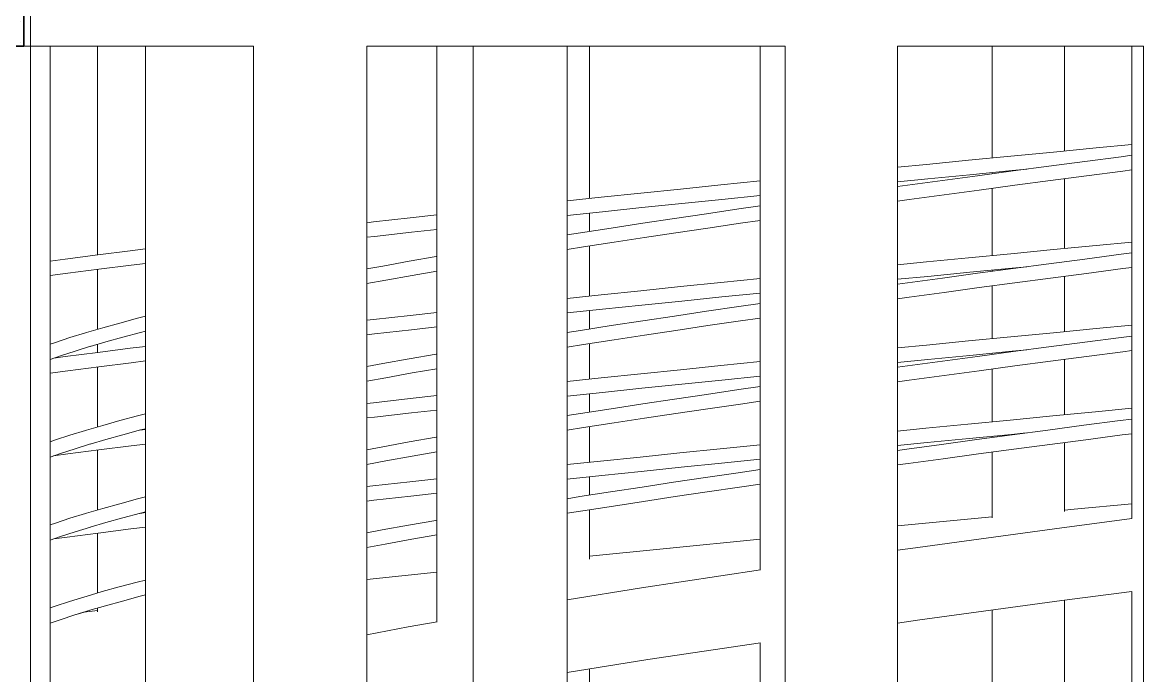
# Model space of a CAD drawing. Header units: metres. Extents: x 173 to 310, y -9 to 45.
# Drawn here: x 275.767 to 278.868, y 0.036 to 1.843 of the extents above; entities that cross this region are included whole.
import ezdxf

# ---------------------------------------------------------------- set-up
doc = ezdxf.new("R2010")
doc.units = ezdxf.units.M
doc.header["$MEASUREMENT"] = 0
doc.set_wipeout_variables(frame=1)
doc.linetypes.add('Wipeout_Contour', pattern=[1, 0, -1])
doc.layers.add('Interior - Furniture', color=7, linetype='Continuous')
doc.layers.add('Structural - Bearing', color=7, linetype='Continuous')
for name, color, linetype, lineweight in [('Interior - Furniture _Pen_No__1', 7, 'Continuous', 13), ('Interior - Stair & Railing_Pen_No__1', 7, 'Continuous', 13), ('Interior - Stair & Railing_Pen_No__122', 9, 'Continuous', 13), ('Structural - Bearing_Pen_No__122', 9, 'Continuous', 13), ('Structural - Bearing_Pen_No__21', 7, 'Continuous', 35)]:
    doc.layers.add(name, color=color, linetype=linetype, lineweight=lineweight)
doc.layers.add('Interior - Stair & Railing_Pen_No__167', color=7, linetype='Continuous', lineweight=13, true_color=0x6a6a6a)
doc.layers.add('Structural - Bearing_Pen_No__167', color=7, linetype='Continuous', lineweight=13, true_color=0x6a6a6a)

msp = doc.modelspace()

# ---------------------------------------------------------------- linework, layer by layer
at = {"layer": 'Interior - Stair & Railing_Pen_No__1', "color": 7, "linetype": 'Continuous', "lineweight": 13}
msp.add_line((275.771, 1.777), (275.771, 1.927), dxfattribs=at)
at = {"layer": 'Interior - Stair & Railing_Pen_No__122', "color": 9, "linetype": 'Continuous', "lineweight": 13}
for p, q in [((278.6182, 1.4843), (278.7362, 1.4957)), ((278.7362, 1.4957), (278.835, 1.5052)), ((278.2676, 1.4502), (278.3838, 1.4615)), ((278.3838, 1.4615), (278.5007, 1.4729)), ((278.5007, 1.4729), (278.6182, 1.4843)), ((278.6056, 1.4451), (278.7053, 1.4582)), ((278.7053, 1.4582), (278.8058, 1.4714)), ((278.8058, 1.4714), (278.835, 1.4752)), ((278.1872, 1.4422), (278.2676, 1.4502)), ((278.3874, 1.4217), (278.5043, 1.4331)), ((278.4085, 1.4188), (278.5067, 1.432)), ((278.5043, 1.4331), (278.5447, 1.437)), ((278.5067, 1.432), (278.6056, 1.4451)), ((278.7101, 1.4186), (278.8106, 1.4317)), ((278.8106, 1.4317), (278.835, 1.4349)), ((277.6984, 1.3933), (277.8074, 1.4043)), ((278.1872, 1.4021), (278.2712, 1.4103)), ((278.2148, 1.3925), (278.3112, 1.4057)), ((278.2712, 1.4103), (278.3874, 1.4217)), ((278.3112, 1.4057), (278.4085, 1.4188)), ((278.5114, 1.3923), (278.6104, 1.4054)), ((278.6104, 1.4054), (278.7101, 1.4186)), ((277.3679, 1.3591), (277.477, 1.3705)), ((277.477, 1.3705), (277.5872, 1.3819)), ((277.5872, 1.3819), (277.6984, 1.3933)), ((278.1872, 1.3887), (278.2148, 1.3925)), ((278.2194, 1.3528), (278.3158, 1.366)), ((278.3158, 1.366), (278.4132, 1.3791)), ((278.4132, 1.3791), (278.5114, 1.3923)), ((277.2735, 1.3492), (277.3679, 1.3591)), ((277.4804, 1.3307), (277.5906, 1.3421)), ((277.5906, 1.3421), (277.7018, 1.3534)), ((277.7018, 1.3534), (277.8074, 1.3641)), ((277.7485, 1.3268), (277.8074, 1.3353)), ((278.1872, 1.3484), (278.2194, 1.3528)), ((276.7379, 1.2908), (276.8397, 1.3022)), ((276.8397, 1.3022), (276.9134, 1.3104)), ((277.2735, 1.309), (277.3713, 1.3193)), ((277.3713, 1.3193), (277.4804, 1.3307)), ((277.5702, 1.3005), (277.6587, 1.3137)), ((277.6587, 1.3137), (277.7485, 1.3268)), ((276.7199, 1.2888), (276.7379, 1.2908)), ((277.3108, 1.2608), (277.3953, 1.274)), ((277.3953, 1.274), (277.483, 1.2874)), ((277.483, 1.2874), (277.5702, 1.3005)), ((277.5744, 1.2609), (277.663, 1.274)), ((277.663, 1.274), (277.7528, 1.2871)), ((277.7528, 1.2871), (277.8074, 1.295)), ((276.7199, 1.2486), (276.741, 1.251)), ((276.741, 1.251), (276.8429, 1.2624)), ((276.8429, 1.2624), (276.9134, 1.2702)), ((277.2735, 1.2549), (277.3108, 1.2608)), ((277.4033, 1.2349), (277.4872, 1.2477)), ((277.4872, 1.2477), (277.5744, 1.2609)), ((275.9755, 1.1998), (276.0653, 1.2112)), ((276.0653, 1.2112), (276.1076, 1.2165)), ((277.2735, 1.2145), (277.3189, 1.2217)), ((277.3189, 1.2217), (277.4033, 1.2349)), ((278.5007, 1.2029), (278.6182, 1.2143)), ((278.6182, 1.2143), (278.7362, 1.2257)), ((278.7362, 1.2257), (278.835, 1.2352)), ((275.8438, 1.1827), (275.885, 1.1881)), ((275.885, 1.1881), (275.9755, 1.1998)), ((276.7638, 1.1688), (276.837, 1.182)), ((276.837, 1.182), (276.9118, 1.1951)), ((276.9118, 1.1951), (276.9134, 1.1954)), ((278.1872, 1.1722), (278.2676, 1.1802)), ((278.2676, 1.1802), (278.3838, 1.1915)), ((278.3838, 1.1915), (278.5007, 1.2029)), ((278.6056, 1.1751), (278.7053, 1.1882)), ((278.7053, 1.1882), (278.8058, 1.2014)), ((278.8058, 1.2014), (278.835, 1.2052)), ((275.8438, 1.1425), (275.8925, 1.1489)), ((275.8925, 1.1489), (275.9783, 1.16)), ((275.9783, 1.16), (276.0681, 1.1714)), ((276.0681, 1.1714), (276.1076, 1.1763)), ((276.7199, 1.1607), (276.7638, 1.1688)), ((276.8453, 1.1429), (276.9134, 1.1548)), ((278.2712, 1.1403), (278.3874, 1.1517)), ((278.3112, 1.1357), (278.4085, 1.1488)), ((278.3874, 1.1517), (278.5043, 1.1631)), ((278.4085, 1.1488), (278.5067, 1.162)), ((278.5043, 1.1631), (278.5447, 1.167)), ((278.5067, 1.162), (278.6056, 1.1751)), ((278.6104, 1.1354), (278.7101, 1.1486)), ((278.7101, 1.1486), (278.8106, 1.1617)), ((278.8106, 1.1617), (278.835, 1.1649)), ((276.7199, 1.1201), (276.7722, 1.1298)), ((276.7722, 1.1298), (276.8453, 1.1429)), ((277.5872, 1.1119), (277.6984, 1.1233)), ((277.6984, 1.1233), (277.8074, 1.1343)), ((278.1872, 1.1321), (278.2712, 1.1403)), ((278.1872, 1.1187), (278.2148, 1.1225)), ((278.2148, 1.1225), (278.3112, 1.1357)), ((278.4132, 1.1091), (278.5114, 1.1223)), ((278.5114, 1.1223), (278.6104, 1.1354)), ((277.2735, 1.0792), (277.3679, 1.0891)), ((277.3679, 1.0891), (277.477, 1.1005)), ((277.477, 1.1005), (277.5872, 1.1119)), ((277.7018, 1.0834), (277.8074, 1.0941)), ((278.2194, 1.0828), (278.3158, 1.096)), ((278.3158, 1.096), (278.4132, 1.1091)), ((277.3713, 1.0493), (277.4804, 1.0607)), ((277.4804, 1.0607), (277.5906, 1.0721)), ((277.5906, 1.0721), (277.7018, 1.0834)), ((277.6587, 1.0437), (277.7485, 1.0568)), ((277.7485, 1.0568), (277.8074, 1.0653)), ((278.1872, 1.0784), (278.2194, 1.0828)), ((276.0363, 1.0112), (276.0856, 1.0243)), ((276.0856, 1.0243), (276.1076, 1.0299)), ((276.7379, 1.0208), (276.8397, 1.0322)), ((276.8397, 1.0322), (276.9134, 1.0404)), ((277.2735, 1.039), (277.3713, 1.0493)), ((277.483, 1.0174), (277.5702, 1.0305)), ((277.5702, 1.0305), (277.6587, 1.0437)), ((277.7528, 1.0171), (277.8074, 1.025)), ((275.9443, 0.9849), (275.9892, 0.998)), ((275.9892, 0.998), (276.0363, 1.0112)), ((276.7199, 1.0188), (276.7379, 1.0208)), ((276.741, 0.981), (276.8429, 0.9924)), ((276.8429, 0.9924), (276.9134, 1.0002)), ((277.3108, 0.9908), (277.3953, 1.004)), ((277.3953, 1.004), (277.483, 1.0174)), ((277.5744, 0.9909), (277.663, 1.004)), ((277.663, 1.004), (277.7528, 1.0171)), ((278.6182, 0.9843), (278.7362, 0.9957)), ((278.7362, 0.9957), (278.835, 1.0052)), ((275.8582, 0.9577), (275.8986, 0.9708)), ((275.8986, 0.9708), (275.9413, 0.984)), ((275.9413, 0.984), (275.9443, 0.9849)), ((275.9976, 0.9589), (276.0447, 0.9721)), ((276.0447, 0.9721), (276.094, 0.9852)), ((276.094, 0.9852), (276.1076, 0.9887)), ((276.7199, 0.9786), (276.741, 0.981)), ((277.2735, 0.9849), (277.3108, 0.9908)), ((277.3189, 0.9517), (277.4033, 0.9649)), ((277.4033, 0.9649), (277.4872, 0.9777)), ((277.4872, 0.9777), (277.5744, 0.9909)), ((278.2676, 0.9502), (278.3838, 0.9615)), ((278.3838, 0.9615), (278.5007, 0.9729)), ((278.5007, 0.9729), (278.6182, 0.9843)), ((278.7053, 0.9582), (278.8058, 0.9714)), ((278.8058, 0.9714), (278.835, 0.9752)), ((275.8438, 0.9527), (275.8582, 0.9577)), ((275.8727, 0.9204), (275.913, 0.9335)), ((275.913, 0.9335), (275.9557, 0.9467)), ((275.9548, 0.9464), (275.9976, 0.9589)), ((275.9755, 0.9298), (276.0653, 0.9412)), ((276.0653, 0.9412), (276.1076, 0.9465)), ((277.2735, 0.9445), (277.3189, 0.9517)), ((278.1872, 0.9422), (278.2676, 0.9502)), ((278.3874, 0.9217), (278.5043, 0.9331)), ((278.4085, 0.9188), (278.5067, 0.932)), ((278.5043, 0.9331), (278.5447, 0.937)), ((278.5067, 0.932), (278.6056, 0.9451)), ((278.6056, 0.9451), (278.7053, 0.9582)), ((278.7101, 0.9186), (278.8106, 0.9317)), ((278.8106, 0.9317), (278.835, 0.9349)), ((275.8438, 0.9104), (275.8727, 0.9204)), ((275.8544, 0.9141), (275.885, 0.9181)), ((275.885, 0.9181), (275.9755, 0.9298)), ((275.9783, 0.89), (276.0681, 0.9014)), ((276.0681, 0.9014), (276.1076, 0.9063)), ((276.7638, 0.8988), (276.837, 0.912)), ((276.837, 0.912), (276.9118, 0.9251)), ((276.9118, 0.9251), (276.9134, 0.9254)), ((277.6984, 0.8933), (277.8074, 0.9043)), ((278.1872, 0.9021), (278.2712, 0.9103)), ((278.2148, 0.8925), (278.3112, 0.9057)), ((278.2712, 0.9103), (278.3874, 0.9217)), ((278.3112, 0.9057), (278.4085, 0.9188)), ((278.5114, 0.8923), (278.6104, 0.9054)), ((278.6104, 0.9054), (278.7101, 0.9186)), ((275.8438, 0.8725), (275.8925, 0.8789)), ((275.8925, 0.8789), (275.9783, 0.89)), ((276.7199, 0.8907), (276.7638, 0.8988)), ((276.7722, 0.8598), (276.8453, 0.8729)), ((276.8453, 0.8729), (276.9134, 0.8848)), ((277.3679, 0.8591), (277.477, 0.8705)), ((277.477, 0.8705), (277.5872, 0.8819)), ((277.5872, 0.8819), (277.6984, 0.8933)), ((278.1872, 0.8887), (278.2148, 0.8925)), ((278.3158, 0.866), (278.4132, 0.8791)), ((278.4132, 0.8791), (278.5114, 0.8923)), ((276.7199, 0.8501), (276.7722, 0.8598)), ((277.2735, 0.8492), (277.3679, 0.8591)), ((277.4804, 0.8307), (277.5906, 0.8421)), ((277.5906, 0.8421), (277.7018, 0.8534)), ((277.7018, 0.8534), (277.8074, 0.8641)), ((278.1872, 0.8484), (278.2194, 0.8528)), ((278.2194, 0.8528), (278.3158, 0.866)), ((276.8397, 0.8022), (276.9134, 0.8104)), ((277.2735, 0.809), (277.3713, 0.8193)), ((277.3713, 0.8193), (277.4804, 0.8307)), ((277.5702, 0.8005), (277.6587, 0.8137)), ((277.6587, 0.8137), (277.7485, 0.8268)), ((277.7485, 0.8268), (277.8074, 0.8353)), ((276.7199, 0.7888), (276.7379, 0.7908)), ((276.7379, 0.7908), (276.8397, 0.8022)), ((277.3953, 0.774), (277.483, 0.7874)), ((277.483, 0.7874), (277.5702, 0.8005)), ((277.663, 0.774), (277.7528, 0.7871)), ((277.7528, 0.7871), (277.8074, 0.795)), ((278.7344, 0.7656), (278.835, 0.7752)), ((276.0363, 0.7412), (276.0856, 0.7543)), ((276.0856, 0.7543), (276.1076, 0.7599)), ((276.7199, 0.7486), (276.741, 0.751)), ((276.741, 0.751), (276.8429, 0.7624)), ((276.8429, 0.7624), (276.9134, 0.7702)), ((277.2735, 0.7549), (277.3108, 0.7608)), ((277.3108, 0.7608), (277.3953, 0.774)), ((277.4033, 0.7349), (277.4872, 0.7477)), ((277.4872, 0.7477), (277.5744, 0.7609)), ((277.5744, 0.7609), (277.663, 0.774)), ((278.4989, 0.7428), (278.6163, 0.7542)), ((278.6163, 0.7542), (278.7344, 0.7656)), ((278.8033, 0.7412), (278.835, 0.7453)), ((275.8986, 0.7008), (275.9413, 0.714)), ((275.9413, 0.714), (275.9443, 0.7149)), ((275.9443, 0.7149), (275.9892, 0.728)), ((275.9892, 0.728), (276.0363, 0.7412)), ((276.0447, 0.7021), (276.094, 0.7152)), ((276.0908, 0.7144), (276.1076, 0.7165)), ((276.094, 0.7152), (276.1076, 0.7187)), ((277.2735, 0.7145), (277.3189, 0.7217)), ((277.3189, 0.7217), (277.4033, 0.7349)), ((278.1872, 0.7123), (278.2658, 0.7201)), ((278.2658, 0.7201), (278.382, 0.7315)), ((278.382, 0.7315), (278.4989, 0.7428)), ((278.5043, 0.7018), (278.6032, 0.7149)), ((278.6032, 0.7149), (278.7029, 0.7281)), ((278.7029, 0.7281), (278.8033, 0.7412)), ((275.8438, 0.6827), (275.8582, 0.6877)), ((275.8582, 0.6877), (275.8986, 0.7008)), ((275.9548, 0.6764), (275.9976, 0.6889)), ((275.9976, 0.6889), (276.0447, 0.7021)), ((276.837, 0.682), (276.9118, 0.6951)), ((276.9118, 0.6951), (276.9134, 0.6954)), ((278.2694, 0.6802), (278.3856, 0.6916)), ((278.3089, 0.6755), (278.4062, 0.6887)), ((278.3856, 0.6916), (278.5025, 0.703)), ((278.4062, 0.6887), (278.5043, 0.7018)), ((278.5025, 0.703), (278.5428, 0.7069)), ((278.608, 0.6753), (278.7077, 0.6884)), ((278.7077, 0.6884), (278.8082, 0.7015)), ((278.8082, 0.7015), (278.835, 0.705)), ((275.8727, 0.6504), (275.913, 0.6635)), ((275.8925, 0.6489), (275.9783, 0.66)), ((275.913, 0.6635), (275.9557, 0.6767)), ((275.9783, 0.66), (276.0681, 0.6714)), ((276.0681, 0.6714), (276.1076, 0.6763)), ((276.7199, 0.6607), (276.7638, 0.6688)), ((276.7638, 0.6688), (276.837, 0.682)), ((276.8453, 0.6429), (276.9134, 0.6548)), ((277.4753, 0.6404), (277.5855, 0.6518)), ((277.5855, 0.6518), (277.6966, 0.6632)), ((277.6966, 0.6632), (277.8074, 0.6744)), ((278.1872, 0.6721), (278.2694, 0.6802)), ((278.1872, 0.6589), (278.2125, 0.6624)), ((278.2125, 0.6624), (278.3089, 0.6755)), ((278.4108, 0.649), (278.509, 0.6621)), ((278.509, 0.6621), (278.608, 0.6753)), ((275.8438, 0.6404), (275.8727, 0.6504)), ((275.8534, 0.6438), (275.8925, 0.6489)), ((276.7199, 0.6201), (276.7722, 0.6298)), ((276.7722, 0.6298), (276.8453, 0.6429)), ((277.2735, 0.6193), (277.3662, 0.629)), ((277.3662, 0.629), (277.4753, 0.6404)), ((277.5889, 0.612), (277.7001, 0.6234)), ((277.7001, 0.6234), (277.8074, 0.6342)), ((278.1872, 0.6186), (278.2171, 0.6227)), ((278.2171, 0.6227), (278.3135, 0.6358)), ((278.3135, 0.6358), (278.4108, 0.649)), ((277.2735, 0.5791), (277.3696, 0.5892)), ((277.3696, 0.5892), (277.4787, 0.6006)), ((277.4787, 0.6006), (277.5889, 0.612)), ((277.6566, 0.5835), (277.7463, 0.5967)), ((277.7463, 0.5967), (277.8074, 0.6055)), ((276.7199, 0.5589), (276.7363, 0.5608)), ((276.7363, 0.5608), (276.8381, 0.5721)), ((276.8381, 0.5721), (276.9134, 0.5804)), ((277.481, 0.5573), (277.5681, 0.5704)), ((277.5681, 0.5704), (277.6566, 0.5835)), ((277.7506, 0.557), (277.8074, 0.5652)), ((276.0856, 0.5243), (276.1076, 0.5299)), ((276.7394, 0.5209), (276.8413, 0.5323)), ((276.8413, 0.5323), (276.9134, 0.5403)), ((277.2735, 0.5251), (277.3088, 0.5307)), ((277.3088, 0.5307), (277.3932, 0.5438)), ((277.3932, 0.5438), (277.481, 0.5573)), ((277.4851, 0.5176), (277.5723, 0.5307)), ((277.5723, 0.5307), (277.6608, 0.5438)), ((277.6608, 0.5438), (277.7506, 0.557)), ((275.9443, 0.4849), (275.9892, 0.498)), ((275.9892, 0.498), (276.0363, 0.5112)), ((276.0363, 0.5112), (276.0856, 0.5243)), ((276.7199, 0.5187), (276.7394, 0.5209)), ((277.3169, 0.4916), (277.4013, 0.5047)), ((277.4013, 0.5047), (277.4851, 0.5176)), ((275.8582, 0.4577), (275.8986, 0.4708)), ((275.8986, 0.4708), (275.9413, 0.484)), ((275.9413, 0.484), (275.9443, 0.4849)), ((275.9976, 0.4589), (276.0447, 0.4721)), ((276.0447, 0.4721), (276.094, 0.4852)), ((276.0914, 0.4845), (276.1076, 0.4865)), ((276.094, 0.4852), (276.1076, 0.4887)), ((276.91, 0.465), (276.9134, 0.4655)), ((277.2735, 0.4847), (277.3169, 0.4916)), ((275.8438, 0.4527), (275.8582, 0.4577)), ((275.8438, 0.4528), (275.8441, 0.4528)), ((275.913, 0.4335), (275.9557, 0.4467)), ((275.9548, 0.4464), (275.9976, 0.4589)), ((275.9769, 0.4299), (276.0667, 0.4413)), ((276.0667, 0.4413), (276.1076, 0.4464)), ((276.7199, 0.4309), (276.7621, 0.4387)), ((276.7621, 0.4387), (276.8352, 0.4518)), ((276.8352, 0.4518), (276.91, 0.465)), ((275.8438, 0.4104), (275.8727, 0.4204)), ((275.8539, 0.4139), (275.8911, 0.4188)), ((275.8727, 0.4204), (275.913, 0.4335)), ((275.8911, 0.4188), (275.9769, 0.4299)), ((276.7705, 0.3996), (276.8436, 0.4127)), ((276.8436, 0.4127), (276.9134, 0.425)), ((276.7199, 0.3903), (276.7705, 0.3996)), ((275.9881, 0.2679), (276.0351, 0.281)), ((276.0351, 0.281), (276.0843, 0.2941)), ((276.0843, 0.2941), (276.1076, 0.3001)), ((275.8976, 0.2407), (275.9402, 0.2538)), ((275.9402, 0.2538), (275.9432, 0.2547)), ((275.9432, 0.2547), (275.9881, 0.2679)), ((276.0435, 0.2419), (276.0928, 0.2551)), ((276.0928, 0.2551), (276.1076, 0.2588))]:
    msp.add_line(p, q, dxfattribs=at)
at = {"layer": 'Interior - Stair & Railing_Pen_No__167', "color": 251, "linetype": 'Continuous', "lineweight": 13, "true_color": 0x6a6a6a}
for p, q in [((276.4059, 1.777), (275.771, 1.777)), ((277.8762, 1.777), (276.7199, 1.777)), ((278.8677, 1.777), (278.1872, 1.777))]:
    msp.add_line(p, q, dxfattribs=at)
at = {"layer": 'Structural - Bearing_Pen_No__167', "color": 251, "linetype": 'Continuous', "lineweight": 13, "true_color": 0x6a6a6a}
for p, q in [((275.7897, -1.393), (275.7897, 5.0575)), ((275.9747, 1.1997), (275.9747, 1.777)), ((276.4059, -0.693), (276.4059, 1.777)), ((277.0141, -0.693), (277.0141, 1.777)), ((277.3357, 1.3557), (277.3357, 1.777)), ((277.8762, -0.7006), (277.8762, 1.777)), ((278.4488, 1.4679), (278.4488, 1.777)), ((278.6487, 1.4872), (278.6487, 1.777)), ((278.8677, -0.7006), (278.8677, 1.777)), ((278.4488, 1.4242), (278.4488, 1.4277)), ((278.6487, 1.2172), (278.6487, 1.4105)), ((278.4488, 1.1979), (278.4488, 1.3839)), ((277.3357, 1.2647), (277.3357, 1.3156)), ((277.3357, 1.0857), (277.3357, 1.2244)), ((275.9747, 0.9938), (275.9747, 1.1595)), ((278.4488, 1.1542), (278.4488, 1.1577)), ((278.6487, 0.9872), (278.6487, 1.1405)), ((278.4488, 0.9679), (278.4488, 1.1139)), ((277.3357, 0.9947), (277.3357, 1.0456)), ((275.9747, 0.9297), (275.9747, 0.9523)), ((277.3357, 0.8557), (277.3357, 0.9544)), ((278.4488, 0.9242), (278.4488, 0.9277)), ((278.6487, 0.7573), (278.6487, 0.9105)), ((275.9747, 0.7238), (275.9747, 0.8895)), ((278.4488, 0.738), (278.4488, 0.8839)), ((277.3357, 0.7647), (277.3357, 0.8156)), ((277.3357, 0.6258), (277.3357, 0.7244)), ((278.4488, 0.6944), (278.4488, 0.6978)), ((275.9747, 0.4938), (275.9747, 0.6595)), ((277.3357, 0.5348), (277.3357, 0.5856)), ((275.9747, 0.2639), (275.9747, 0.4296))]:
    msp.add_line(p, q, dxfattribs=at)

# ---------------------------------------------------------------- wipeouts: each hides what was drawn before it
at = {"color": 254, "linetype": 'Wipeout_Contour', "lineweight": 0, "ltscale": 108.64515}
msp.add_wipeout([(278.1872, 0.3824), (278.1872, 0.3626), (278.2229, 0.3875)], dxfattribs=at).dxf.layer = 'Interior - Furniture'
at = {"color": 254, "linetype": 'Wipeout_Contour', "lineweight": 0, "ltscale": 106.74749}
msp.add_wipeout([(277.2735, 0.2455), (277.2735, 0.1165), (277.4795, 0.2787)], dxfattribs=at).dxf.layer = 'Interior - Furniture'
at = {"color": 254, "linetype": 'Wipeout_Contour', "lineweight": 0, "ltscale": 105.426829}
msp.add_wipeout([(276.7199, 0.0614), (276.8342, 0.1705), (276.7199, 0.1484)], dxfattribs=at).dxf.layer = 'Interior - Furniture'
at = {"color": 254, "linetype": 'Wipeout_Contour', "lineweight": 0, "ltscale": 172.21328}
msp.add_wipeout([(275.8438, 0.0203), (276.0979, 0.0091), (276.1076, 0.0115), (276.1076, 0.0629), (275.8438, 0.0629)], dxfattribs=at).dxf.layer = 'Interior - Furniture'

# ---------------------------------------------------------------- next in the draw order: wipeouts: each hides what was drawn before it
at = {"color": 254, "linetype": 'Wipeout_Contour', "lineweight": 0, "ltscale": 145.107245}
msp.add_wipeout([(278.2229, 0.3875), (278.1872, 0.3626), (278.1872, 0.1808), (278.2424, 0.1886)], dxfattribs=at).dxf.layer = 'Interior - Furniture'
at = {"color": 254, "linetype": 'Wipeout_Contour', "lineweight": 0, "ltscale": 142.667627}
msp.add_wipeout([(277.2735, 0.044), (277.497, 0.0798), (277.4795, 0.2787), (277.2735, 0.1165)], dxfattribs=at).dxf.layer = 'Interior - Furniture'
at = {"color": 254, "linetype": 'Wipeout_Contour', "lineweight": 0, "ltscale": 140.823629}
msp.add_wipeout([(276.7199, -0.0532), (276.849, -0.0284), (276.8342, 0.1705), (276.7199, 0.0614)], dxfattribs=at).dxf.layer = 'Interior - Furniture'
at = {"color": 254, "linetype": 'Wipeout_Contour', "lineweight": 0, "ltscale": 138.119489}
msp.add_wipeout([(275.8438, 0.086), (275.8438, 0.0629), (276.1076, 0.0629), (276.1076, 0.0729)], dxfattribs=at).dxf.layer = 'Interior - Furniture'
at = {"color": 254, "linetype": 'Wipeout_Contour', "lineweight": 0, "ltscale": 132.909282}
msp.add_wipeout([(275.621, 1.927), (275.621, 1.777), (275.771, 1.777), (275.771, 1.927)], dxfattribs=at).dxf.layer = 'Structural - Bearing'

# ---------------------------------------------------------------- next in the draw order: hatches: boundary and pattern name
at = {"layer": 'Structural - Bearing_Pen_No__122', "linetype": 'Continuous', "lineweight": 13}
h = msp.add_hatch(dxfattribs=at)
h.set_pattern_fill('HORMIGÓN_ARMADO', color=9, style=0, pattern_type=2)
h.set_pattern_definition([(0, (247.71116, 19.7567), (0, 0.3117692), [0.03, -0.15]), (0, (247.80116, 19.91258), (0, 0.3117692), [0.03, -0.15]), (60, (247.71116, 19.7567), (-0.27, 0.1558846), [0.03, -0.15]), (60, (247.89116, 19.7567), (-0.27, 0.1558846), [0.03, -0.15]), (120, (247.74116, 19.7567), (0.27, 0.1558846), [0.03, -0.15]), (120, (247.92116, 19.7567), (0.27, 0.1558846), [0.03, -0.15]), (0, (247.71116, 19.786696), (0, 0.06), [0, -0.06, 0, -0.09]), (45, (247.74116, 19.786696), (-0.04242641, 0.04242641), [0, -0.045, 0, -0.075])])
h.paths.add_polyline_path([(275.621, 1.927), (275.621, 1.777), (275.771, 1.777), (275.771, 1.927)])

# ---------------------------------------------------------------- next in the draw order: linework, layer by layer
at = {"layer": 'Structural - Bearing_Pen_No__167', "color": 251, "linetype": 'Continuous', "lineweight": 13, "true_color": 0x6a6a6a}
msp.add_line((277.3357, -0.7006), (277.3357, 0.054), dxfattribs=at)
at = {"layer": 'Structural - Bearing_Pen_No__21', "color": 7, "linetype": 'Continuous', "lineweight": 35, "flags": 128}
msp.add_lwpolyline([(275.621, 1.927), (275.621, 1.777), (275.771, 1.777), (275.771, 1.927)], close=True, dxfattribs=at)

# ---------------------------------------------------------------- next in the draw order: wipeouts: each hides what was drawn before it
at = {"color": 254, "linetype": 'Wipeout_Contour', "lineweight": 0, "ltscale": 144.795485}
msp.add_wipeout([(278.1872, 0.3824), (278.2229, 0.3875), (278.1872, 0.3875), (278.1872, 0.3875)], dxfattribs=at).dxf.layer = 'Interior - Furniture'
at = {"color": 254, "linetype": 'Wipeout_Contour', "lineweight": 0, "ltscale": 106.54931}
msp.add_wipeout([(277.4795, 0.2787), (277.2735, 0.2787), (277.2735, 0.2455)], dxfattribs=at).dxf.layer = 'Interior - Furniture'
at = {"color": 254, "linetype": 'Wipeout_Contour', "lineweight": 0, "ltscale": 105.255664}
msp.add_wipeout([(276.8342, 0.1705), (276.7199, 0.1705), (276.7199, 0.1484)], dxfattribs=at).dxf.layer = 'Interior - Furniture'
at = {"color": 254, "linetype": 'Wipeout_Contour', "lineweight": 0, "ltscale": 137.562921}
msp.add_wipeout([(276.1076, 0.1167), (275.8438, 0.1167), (275.8438, 0.086), (276.1076, 0.0729)], dxfattribs=at).dxf.layer = 'Interior - Furniture'

# ---------------------------------------------------------------- next in the draw order: wipeouts: each hides what was drawn before it
at = {"color": 254, "linetype": 'Wipeout_Contour', "lineweight": 0, "ltscale": 109.088086}
msp.add_wipeout([(278.2229, 0.3875), (278.2424, 0.1886), (278.6213, 0.4419)], dxfattribs=at).dxf.layer = 'Interior - Furniture'
at = {"color": 254, "linetype": 'Wipeout_Contour', "lineweight": 0, "ltscale": 142.497705}
msp.add_wipeout([(277.4795, 0.2787), (277.497, 0.0798), (277.808, 0.3087), (277.808, 0.3281)], dxfattribs=at).dxf.layer = 'Interior - Furniture'
at = {"color": 254, "linetype": 'Wipeout_Contour', "lineweight": 0, "ltscale": 137.864815}
msp.add_wipeout([(275.8438, 0.1573), (275.8438, 0.1167), (276.1076, 0.1167), (276.1076, 0.1423)], dxfattribs=at).dxf.layer = 'Interior - Furniture'
at = {"color": 254, "linetype": 'Wipeout_Contour', "lineweight": 0, "ltscale": 175.297278}
msp.add_wipeout([(276.9138, 0.1844), (276.8342, 0.1705), (276.849, -0.0284), (276.9134, 0.0272), (276.9134, 0.0702)], dxfattribs=at).dxf.layer = 'Interior - Furniture'

# ---------------------------------------------------------------- next in the draw order: wipeouts: each hides what was drawn before it
at = {"color": 254, "linetype": 'Wipeout_Contour', "lineweight": 0, "ltscale": 109.063646}
msp.add_wipeout([(278.6213, 0.4419), (278.2424, 0.1886), (278.6416, 0.243)], dxfattribs=at).dxf.layer = 'Interior - Furniture'
at = {"color": 254, "linetype": 'Wipeout_Contour', "lineweight": 0, "ltscale": 109.056434}
msp.add_wipeout([(278.1872, 0.4037), (278.1872, 0.3875), (278.2229, 0.3875)], dxfattribs=at).dxf.layer = 'Interior - Furniture'
at = {"color": 254, "linetype": 'Wipeout_Contour', "lineweight": 0, "ltscale": 107.074494}
msp.add_wipeout([(277.4795, 0.2787), (277.2735, 0.3029), (277.2735, 0.2787)], dxfattribs=at).dxf.layer = 'Interior - Furniture'
at = {"color": 254, "linetype": 'Wipeout_Contour', "lineweight": 0, "ltscale": 107.215885}
msp.add_wipeout([(277.808, 0.3087), (277.497, 0.0798), (277.8084, 0.1265)], dxfattribs=at).dxf.layer = 'Interior - Furniture'
at = {"color": 254, "linetype": 'Wipeout_Contour', "lineweight": 0, "ltscale": 137.288566}
msp.add_wipeout([(276.1076, 0.1705), (275.8438, 0.1705), (275.8438, 0.1573), (276.1076, 0.1423)], dxfattribs=at).dxf.layer = 'Interior - Furniture'
at = {"color": 254, "linetype": 'Wipeout_Contour', "lineweight": 0, "ltscale": 105.805213}
msp.add_wipeout([(276.8342, 0.1705), (276.7199, 0.1782), (276.7199, 0.1705)], dxfattribs=at).dxf.layer = 'Interior - Furniture'

# ---------------------------------------------------------------- next in the draw order: linework, layer by layer
at = {"layer": 'Interior - Furniture _Pen_No__1', "color": 7, "linetype": 'Continuous', "lineweight": 13}
for p, q in [((278.1872, 0.1808), (278.2424, 0.1886)), ((277.497, 0.0798), (277.8084, 0.1265)), ((277.2735, 0.044), (277.497, 0.0798))]:
    msp.add_line(p, q, dxfattribs=at)
at = {"layer": 'Structural - Bearing_Pen_No__167', "color": 251, "linetype": 'Continuous', "lineweight": 13, "true_color": 0x6a6a6a}
for p, q in [((278.4488, -0.7006), (278.4488, 0.2167)), ((277.8074, -0.7006), (277.8074, 0.1264))]:
    msp.add_line(p, q, dxfattribs=at)

# ---------------------------------------------------------------- next in the draw order: wipeouts: each hides what was drawn before it
at = {"color": 254, "linetype": 'Wipeout_Contour', "lineweight": 0, "ltscale": 145.3995}
msp.add_wipeout([(278.6213, 0.4419), (278.1872, 0.4419), (278.1872, 0.4037), (278.2229, 0.3875)], dxfattribs=at).dxf.layer = 'Interior - Furniture'
at = {"color": 254, "linetype": 'Wipeout_Contour', "lineweight": 0, "ltscale": 212.805965}
msp.add_wipeout([(277.2735, 0.3029), (277.4795, 0.2787), (277.808, 0.3281), (277.8074, 0.3281), (277.8074, 0.3331), (277.2735, 0.3331)], dxfattribs=at).dxf.layer = 'Interior - Furniture'
at = {"color": 254, "linetype": 'Wipeout_Contour', "lineweight": 0, "ltscale": 210.229}
msp.add_wipeout([(276.7199, 0.2243), (276.7199, 0.1782), (276.8342, 0.1705), (276.9138, 0.1844), (276.9134, 0.1844), (276.9134, 0.2243)], dxfattribs=at).dxf.layer = 'Interior - Furniture'
at = {"color": 254, "linetype": 'Wipeout_Contour', "lineweight": 0, "ltscale": 547.708896}
msp.add_wipeout([(275.8438, 0.1806), (275.8438, 0.1705), (276.1076, 0.1705), (276.1076, 0.2143), (276.0932, 0.2131), (276.0671, 0.2113), (276.0416, 0.21), (276.0182, 0.2093), (275.9987, 0.2092), (275.9844, 0.2097), (275.9762, 0.2108), (275.9747, 0.2124), (275.9747, 0.2159), (275.9372, 0.2111), (275.9121, 0.2034), (275.8717, 0.1902)], dxfattribs=at).dxf.layer = 'Interior - Furniture'

# ---------------------------------------------------------------- next in the draw order: linework, layer by layer
at = {"layer": 'Interior - Furniture _Pen_No__1', "color": 7, "linetype": 'Continuous', "lineweight": 13}
for p, q in [((278.1872, 0.3824), (278.2229, 0.3875)), ((277.2735, 0.2455), (277.4795, 0.2787)), ((275.9372, 0.2111), (275.9747, 0.2159)), ((276.7199, 0.1484), (276.8342, 0.1705)), ((276.8342, 0.1705), (276.9138, 0.1844))]:
    msp.add_line(p, q, dxfattribs=at)
at = {"layer": 'Interior - Stair & Railing_Pen_No__122', "color": 9, "linetype": 'Continuous', "lineweight": 13}
for p, q in [((275.8438, 0.2229), (275.8573, 0.2275)), ((275.8573, 0.2275), (275.8976, 0.2407)), ((275.9538, 0.2163), (275.9965, 0.2288)), ((275.9965, 0.2288), (276.0435, 0.2419)), ((275.8438, 0.1806), (275.8717, 0.1902)), ((275.8717, 0.1902), (275.9121, 0.2034)), ((275.9121, 0.2034), (275.9546, 0.2165))]:
    msp.add_line(p, q, dxfattribs=at)
at = {"layer": 'Structural - Bearing_Pen_No__167', "color": 251, "linetype": 'Continuous', "lineweight": 13, "true_color": 0x6a6a6a}
for p, q in [((275.8438, -1.393), (275.8438, 1.777)), ((276.1076, -0.693), (276.1076, 1.777)), ((275.9747, 0.2124), (275.9747, 0.2224))]:
    msp.add_line(p, q, dxfattribs=at)

# ---------------------------------------------------------------- next in the draw order: wipeouts: each hides what was drawn before it
at = {"color": 254, "linetype": 'Wipeout_Contour', "lineweight": 0, "ltscale": 146.007554}
msp.add_wipeout([(278.6213, 0.4419), (278.6416, 0.243), (278.8351, 0.3684), (278.8352, 0.4702)], dxfattribs=at).dxf.layer = 'Interior - Furniture'
at = {"color": 254, "linetype": 'Wipeout_Contour', "lineweight": 0, "ltscale": 393.269315}
msp.add_wipeout([(277.2735, 0.3492), (277.2735, 0.3331), (277.8074, 0.3331), (277.8074, 0.3393), (277.548, 0.3875), (277.3357, 0.3658), (277.3357, 0.358), (277.3311, 0.3565), (277.3199, 0.3546), (277.303, 0.3523), (277.2816, 0.3499)], dxfattribs=at).dxf.layer = 'Interior - Furniture'
at = {"color": 254, "linetype": 'Wipeout_Contour', "lineweight": 0, "ltscale": 140.449665}
msp.add_wipeout([(276.7199, 0.2607), (276.7199, 0.2243), (276.9134, 0.2243), (276.9134, 0.244)], dxfattribs=at).dxf.layer = 'Interior - Furniture'

# ---------------------------------------------------------------- next in the draw order: linework, layer by layer
at = {"layer": 'Structural - Bearing_Pen_No__167', "color": 251, "linetype": 'Continuous', "lineweight": 13, "true_color": 0x6a6a6a}
for p, q in [((277.2735, -0.7006), (277.2735, 1.777)), ((277.3357, 0.358), (277.3357, 0.4945))]:
    msp.add_line(p, q, dxfattribs=at)

# ---------------------------------------------------------------- next in the draw order: wipeouts: each hides what was drawn before it
at = {"color": 254, "linetype": 'Wipeout_Contour', "lineweight": 0, "ltscale": 686.508014}
msp.add_wipeout([(278.1872, 0.4499), (278.1872, 0.4419), (278.6213, 0.4419), (278.6758, 0.4963), (278.6487, 0.4937), (278.6487, 0.4897), (278.6447, 0.4887), (278.6341, 0.4871), (278.6177, 0.4851), (278.5966, 0.4828), (278.5723, 0.4804), (278.5463, 0.4781), (278.5205, 0.4759), (278.4967, 0.4741), (278.4764, 0.4728), (278.461, 0.472), (278.4516, 0.4719), (278.4488, 0.4724), (278.4488, 0.4747)], dxfattribs=at).dxf.layer = 'Interior - Furniture'
at = {"color": 254, "linetype": 'Wipeout_Contour', "lineweight": 0, "ltscale": 106.504485}
msp.add_wipeout([(277.548, 0.3875), (277.8074, 0.3393), (277.8074, 0.3875)], dxfattribs=at).dxf.layer = 'Interior - Furniture'
at = {"color": 254, "linetype": 'Wipeout_Contour', "lineweight": 0, "ltscale": 109.701762}
msp.add_wipeout([(278.8351, 0.3684), (278.6416, 0.243), (278.8352, 0.2686)], dxfattribs=at).dxf.layer = 'Interior - Furniture'
at = {"color": 254, "linetype": 'Wipeout_Contour', "lineweight": 0, "ltscale": 139.865088}
msp.add_wipeout([(276.7199, 0.2607), (276.9134, 0.244), (276.9134, 0.2787), (276.7199, 0.2787)], dxfattribs=at).dxf.layer = 'Interior - Furniture'

# ---------------------------------------------------------------- next in the draw order: linework, layer by layer
at = {"layer": 'Interior - Furniture _Pen_No__1', "color": 7, "linetype": 'Continuous', "lineweight": 13}
for p, q in [((278.1872, 0.4499), (278.4488, 0.4747)), ((277.4795, 0.2787), (277.808, 0.3281)), ((278.6416, 0.243), (278.8352, 0.2686)), ((278.2424, 0.1886), (278.6416, 0.243))]:
    msp.add_line(p, q, dxfattribs=at)
at = {"layer": 'Structural - Bearing_Pen_No__167', "color": 251, "linetype": 'Continuous', "lineweight": 13, "true_color": 0x6a6a6a}
for p, q in [((278.1872, -0.7006), (278.1872, 1.777)), ((278.4488, 0.4724), (278.4488, 0.6541)), ((278.835, -0.7006), (278.835, 0.2686)), ((278.6487, -0.7006), (278.6487, 0.2439))]:
    msp.add_line(p, q, dxfattribs=at)

# ---------------------------------------------------------------- next in the draw order: wipeouts: each hides what was drawn before it
at = {"color": 254, "linetype": 'Wipeout_Contour', "lineweight": 0, "ltscale": 181.830364}
msp.add_wipeout([(278.6758, 0.4963), (278.6213, 0.4419), (278.8352, 0.4702), (278.835, 0.4702), (278.835, 0.4963)], dxfattribs=at).dxf.layer = 'Interior - Furniture'
at = {"color": 254, "linetype": 'Wipeout_Contour', "lineweight": 0, "ltscale": 106.999592}
msp.add_wipeout([(277.548, 0.3875), (277.8074, 0.3875), (277.8074, 0.4129)], dxfattribs=at).dxf.layer = 'Interior - Furniture'
at = {"color": 254, "linetype": 'Wipeout_Contour', "lineweight": 0, "ltscale": 140.329738}
msp.add_wipeout([(276.7199, 0.3011), (276.7199, 0.2787), (276.9134, 0.2787), (276.9134, 0.322)], dxfattribs=at).dxf.layer = 'Interior - Furniture'

# ---------------------------------------------------------------- next in the draw order: linework, layer by layer
at = {"layer": 'Interior - Furniture _Pen_No__1', "color": 7, "linetype": 'Continuous', "lineweight": 13}
for p, q in [((278.6213, 0.4419), (278.8352, 0.4702)), ((278.2229, 0.3875), (278.6213, 0.4419)), ((277.548, 0.3875), (277.8074, 0.4129)), ((277.3357, 0.3658), (277.548, 0.3875)), ((276.7199, 0.3011), (276.9134, 0.322))]:
    msp.add_line(p, q, dxfattribs=at)
at = {"layer": 'Structural - Bearing_Pen_No__167', "color": 251, "linetype": 'Continuous', "lineweight": 13, "true_color": 0x6a6a6a}
for p, q in [((276.7199, -0.693), (276.7199, 1.777)), ((276.9134, 0.1844), (276.9134, 1.777)), ((277.8074, 0.3281), (277.8074, 1.777)), ((278.6487, 0.4897), (278.6487, 0.6806))]:
    msp.add_line(p, q, dxfattribs=at)

# ---------------------------------------------------------------- next in the draw order: wipeouts: each hides what was drawn before it
at = {"color": 254, "linetype": 'Wipeout_Contour', "lineweight": 0, "ltscale": 109.507634}
msp.add_wipeout([(278.835, 0.5111), (278.6758, 0.4963), (278.835, 0.4963)], dxfattribs=at).dxf.layer = 'Interior - Furniture'

# ---------------------------------------------------------------- next in the draw order: linework, layer by layer
at = {"layer": 'Interior - Furniture _Pen_No__1', "color": 7, "linetype": 'Continuous', "lineweight": 13}
for p, q in [((278.6487, 0.4937), (278.6758, 0.4963)), ((278.6758, 0.4963), (278.835, 0.5111))]:
    msp.add_line(p, q, dxfattribs=at)
at = {"layer": 'Structural - Bearing_Pen_No__167', "color": 251, "linetype": 'Continuous', "lineweight": 13, "true_color": 0x6a6a6a}
msp.add_line((278.835, 0.4702), (278.835, 1.777), dxfattribs=at)

doc.saveas('drawing.dxf')
